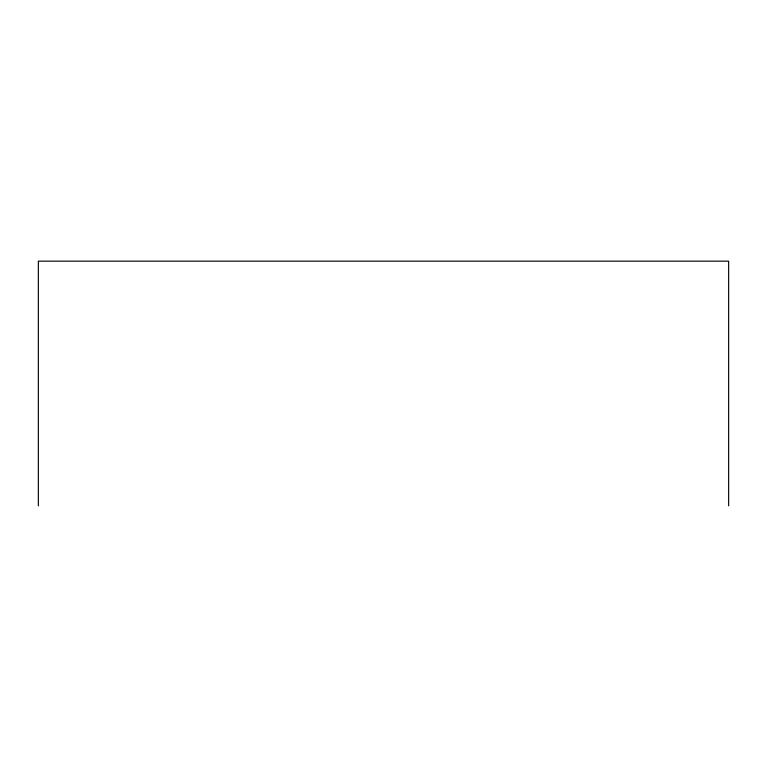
<?xml version="1.0" encoding="UTF-8"?>
<svg xmlns="http://www.w3.org/2000/svg" width="767" height="767" viewBox="0 0 767 767"><rect width="100%" height="100%" fill="white"/><g stroke="black" fill="none" stroke-linecap="round" stroke-linejoin="round"><path stroke-width="1.15" d="M728.65 505.846L728.65 261.154L38.35 261.154L38.35 505.846"/></g></svg>
